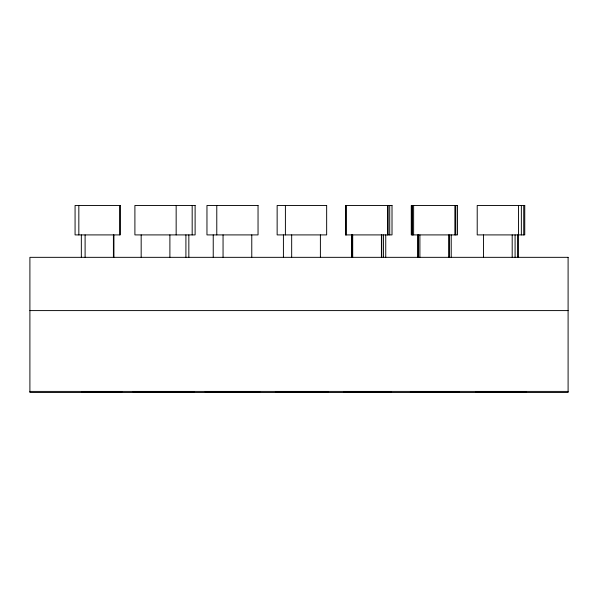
<?xml version="1.0" encoding="UTF-8"?>
<svg xmlns="http://www.w3.org/2000/svg" width="598" height="598" viewBox="0 0 598 598"><rect width="100%" height="100%" fill="white"/><g stroke="black" fill="none" stroke-linecap="round" stroke-linejoin="round"><path stroke-width="0.9" d="M29.9 310.594L568.1 310.594M29.9 391.413L568.1 391.413M81.821 391.884L121.887 391.884M133.107 391.884L193.976 391.884M205.166 391.884L259.838 391.884M275.349 391.884L328.459 391.884M343.663 391.884L391.518 391.884M410.348 391.884L459.286 391.884M475.41 391.884L526.546 391.884M523.736 205.48L523.736 234.909M521.351 205.48L521.351 234.909M518.481 257.207L518.466 205.48M517.472 234.909L517.472 257.207M515.087 234.909L515.087 257.207M512.194 234.909L512.194 257.207M483.476 234.909L483.476 257.207M455.796 205.48L455.796 234.909M454.891 205.48L454.891 234.909M451.221 234.909L451.221 257.207M449.524 234.909L449.524 257.207M448.62 234.909L448.62 257.207M419.901 234.909L419.901 257.207M418.503 234.909L418.503 257.207M418.413 234.909L418.413 257.207M417.546 234.909L417.546 257.207M413.629 205.48L413.629 234.909M412.231 205.48L412.231 234.909M412.149 205.48L412.149 234.909M389.717 205.48L389.717 234.909M388.012 205.48L388.012 234.909M387.691 205.48L387.691 234.909M385.747 234.909L385.747 257.207M383.453 234.909L383.453 257.207M381.748 234.909L381.748 257.207M381.419 234.909L381.419 257.207M352.7 234.909L352.7 257.207M351.841 234.909L351.841 257.207M351.729 234.909L351.729 257.207M346.429 205.48L346.429 234.909M345.569 205.48L345.569 234.909M320.393 234.909L320.393 257.207M291.675 234.909L291.675 257.207M285.403 205.48L285.403 234.909M283.415 234.909L283.415 257.207M251.773 234.909L251.773 257.207M223.054 234.909L223.054 257.207M216.782 205.48L216.782 234.909M213.232 234.909L213.232 257.207M192.175 205.48L192.175 234.909M188.841 234.909L188.841 257.207M185.911 234.909L185.911 257.207M176.156 205.48L176.156 234.909M169.892 234.909L169.892 257.207M141.173 234.909L141.173 257.207M119.921 205.48L119.921 234.909M113.822 234.909L113.822 257.207M113.65 234.909L113.65 257.207M113.411 234.909L113.411 257.207M85.103 234.909L85.103 257.207M81.335 234.909L81.335 257.207M78.831 205.48L78.831 234.909M120.093 205.48L75.071 205.48L75.071 234.909L120.093 234.909L120.093 205.48M195.112 205.48L134.901 205.48L134.901 234.909L195.112 234.909L195.112 205.48M258.044 205.48L206.96 205.48L206.96 234.909L258.044 234.909L258.044 205.48M326.658 205.48L277.143 205.48L277.143 234.909L326.658 234.909L326.658 205.48M392.011 205.48L345.457 205.48L345.457 234.909L392.011 234.909L392.011 205.48M457.492 205.48L411.275 205.48L411.275 234.909L457.492 234.909L457.492 205.48M524.752 205.48L477.211 205.48L477.211 234.909L524.752 234.909L524.752 205.48M568.1 257.334L29.9 257.334L29.9 392.52L568.1 392.52L568.1 257.334"/></g></svg>
